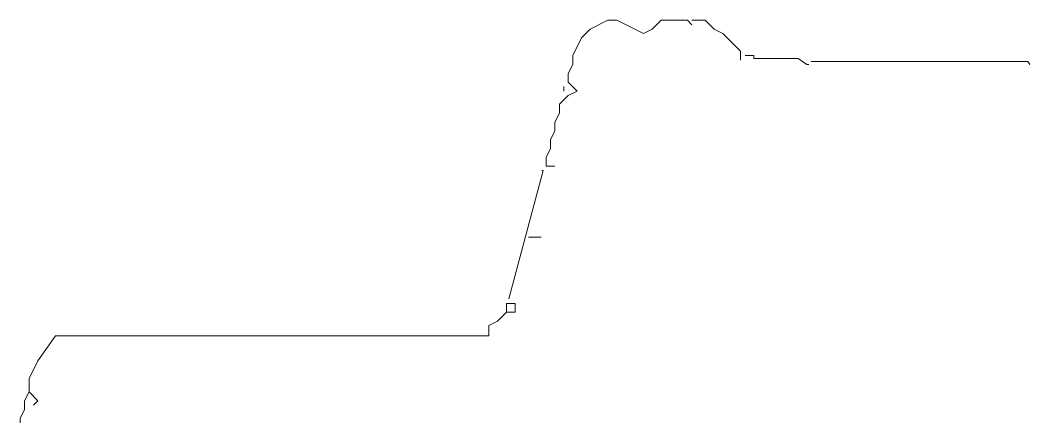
# Model space of a CAD drawing. Header units: millimetres. Extents: x -194958 to 83200, y -72620 to 64568.
# Drawn here: x -141185.2 to -141080.4, y -68257.3 to -68215.6 of the extents above; entities that cross this region are included whole.
import ezdxf

# ---------------------------------------------------------------- set-up
doc = ezdxf.new("R2010")
doc.units = ezdxf.units.MM
doc.header["$LTSCALE"] = 200
doc.layers.add('VL-TEST-DRAIN VALVE', color=7, linetype='Continuous', lineweight=20)

# ---------------------------------------------------------------- blocks, each defined once
blk = doc.blocks.new('A$Cab73a533')
at = {"color": 7}
for p, q in [((-17.226, 23.839, 0.006), (-17.565, 23.67, 0.006)), ((-17.056, 23.839, 0.006), (-17.226, 23.839, 0.006)), ((-16.548, 23.585, 0.006), (-17.056, 23.839, 0.006)), ((-16.209, 23.839, 0.006), (-16.378, 23.67, 0.006)), ((-15.701, 23.839, 0.006), (-16.209, 23.839, 0.006)), ((-15.616, 23.754, 0.006), (-15.701, 23.839, 0.006)), ((-15.362, 23.839, 0.006), (-15.616, 23.839, 0.006)), ((-15.192, 23.67, 0.006), (-15.362, 23.839, 0.006)), ((-17.565, 23.67, 0.006), (-17.734, 23.5, 0.006)), ((-16.378, 23.67, 0.006), (-16.548, 23.585, 0.006)), ((-15.023, 23.585, 0.006), (-15.192, 23.67, 0.006)), ((-17.734, 23.5, 0.006), (-17.903, 23.161, 0.006)), ((-14.684, 23.246, 0.006), (-15.023, 23.585, 0.006)), ((-14.684, 23.077, 0.006), (-14.684, 23.246, 0.006)), ((-17.903, 23.161, 0.006), (-17.903, 22.992, 0.006)), ((-14.689, 23.077, 0.006), (-14.684, 23.077, 0.006)), ((-14.43, 23.161, 0.006), (-14.599, 23.161, 0.006)), ((-14.43, 23.105, 0.006), (-14.43, 23.161, 0.006)), ((-13.583, 23.105, 0.006), (-14.43, 23.105, 0.006)), ((-13.413, 22.992, 0.006), (-13.583, 23.105, 0.006)), ((-13.329, 23.048, 0.006), (-9.177, 23.048, 0.006)), ((-9.177, 23.048, 0.006), (-9.141, 22.992, 0.006)), ((-17.903, 22.992, 0.006), (-17.988, 22.822, 0.006)), ((-13.377, 22.992, 0.006), (-13.413, 22.992, 0.006)), ((-17.988, 22.822, 0.006), (-17.988, 22.653, 0.006)), ((-17.988, 22.653, 0.006), (-17.819, 22.483, 0.006)), ((-18.073, 22.483, 0.006), (-18.073, 22.568, 0.006)), ((-17.819, 22.483, 0.006), (-17.988, 22.399, 0.006)), ((-17.988, 22.399, 0.006), (-18.158, 22.229, 0.006)), ((-18.158, 22.229, 0.006), (-18.158, 22.06, 0.006)), ((-18.158, 22.06, 0.006), (-18.242, 21.89, 0.006)), ((-18.242, 21.89, 0.006), (-18.242, 21.721, 0.006)), ((-18.242, 21.721, 0.006), (-18.327, 21.552, 0.006)), ((-18.327, 21.552, 0.006), (-18.327, 21.382, 0.006)), ((-18.327, 21.382, 0.006), (-18.412, 21.213, 0.006)), ((-18.412, 21.213, 0.006), (-18.412, 21.043, 0.006)), ((-19.129, 18.502, 0.006), (-18.471, 20.959, 0.006)), ((-18.471, 20.959, 0.006), (-18.496, 20.959, 0.006)), ((-18.412, 21.043, 0.006), (-18.242, 21.043, 0.006)), ((-18.751, 19.688, 0.006), (-18.51, 19.688, 0.006)), ((-19.174, 18.247, 0.006), (-19.174, 18.417, 0.006)), ((-19.174, 18.417, 0.006), (-19.005, 18.417, 0.006)), ((-19.005, 18.417, 0.006), (-19.005, 18.247, 0.006)), ((-19.344, 18.078, 0.006), (-19.174, 18.247, 0.006)), ((-19.005, 18.247, 0.006), (-19.174, 18.247, 0.006)), ((-19.513, 17.993, 0.006), (-19.344, 18.078, 0.006)), ((-19.513, 17.796, 0.006), (-19.513, 17.993, 0.006)), ((-28.155, 17.316, 0.006), (-27.816, 17.796, 0.006)), ((-27.816, 17.796, 0.006), (-19.513, 17.796, 0.006)), ((-28.324, 16.977, 0.006), (-28.155, 17.316, 0.006)), ((-28.324, 16.723, 0.006), (-28.324, 16.977, 0.006)), ((-28.409, 16.553, 0.006), (-28.324, 16.723, 0.006)), ((-28.324, 16.723, 0.006), (-28.155, 16.553, 0.006)), ((-28.409, 16.384, 0.006), (-28.409, 16.553, 0.006)), ((-28.155, 16.553, 0.006), (-28.239, 16.468, 0.006)), ((-28.493, 16.214, 0.006), (-28.409, 16.384, 0.006)), ((-28.493, 16.129, 0.006), (-28.493, 16.214, 0.006))]:
    blk.add_line(p, q, dxfattribs=at)

msp = doc.modelspace()

# ---------------------------------------------------------------- block references
at = {"layer": 'VL-TEST-DRAIN VALVE', "xscale": 5.412845830855368, "yscale": 5.412845830855368, "zscale": 5.412845830855368}
msp.add_blockref('A$Cab73a533', (-141030.95, -68344.63, -0.03), dxfattribs=at)

doc.saveas('drawing.dxf')
